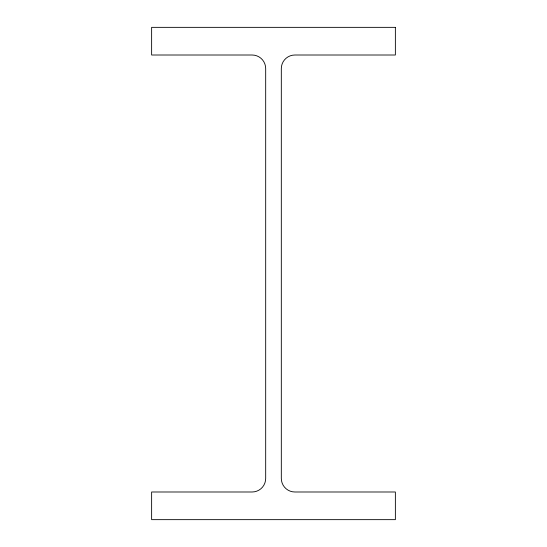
<?xml version="1.0" encoding="UTF-8"?>
<svg xmlns="http://www.w3.org/2000/svg" width="547" height="547" viewBox="0 0 547 547"><rect width="100%" height="100%" fill="white"/><g stroke="black" fill="none" stroke-linecap="round" stroke-linejoin="round"><path stroke-width="0.82" d="M395.372 27.35L151.628 27.35L151.628 55.008L252.112 55.008A13.572 13.572 0 0 1 265.685 68.573L265.685 478.427A13.572 13.572 0 0 1 252.112 491.992L151.628 491.992L151.628 519.65L395.372 519.65L395.372 491.992L294.888 491.992A13.572 13.572 0 0 1 281.315 478.427L281.315 68.573A13.572 13.572 0 0 1 294.888 55.008L395.372 55.008L395.372 27.35"/></g></svg>
